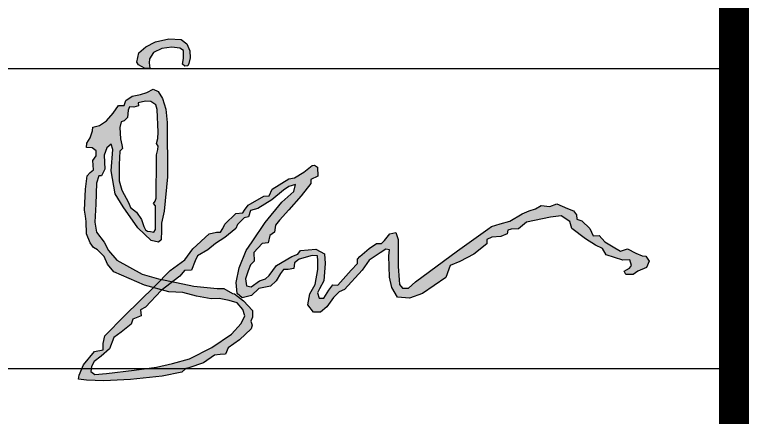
# Model space of a CAD drawing. Extents: x -809667 to 586099, y 3084146 to 3634412.
# Drawn here: x 381490.26 to 381499.94, y 3086063.29 to 3086068.65 of the extents above; entities that cross this region are included whole.
import ezdxf

# ---------------------------------------------------------------- set-up
doc = ezdxf.new("R2010")
doc.units = 0
doc.header["$LTSCALE"] = 0.5
doc.layers.get('0').update_dxf_attribs({"linetype": 'CONTINUOUS'})
doc.layers.add('PUB_TITLE', color=4, linetype='CONTINUOUS')

# ---------------------------------------------------------------- blocks, each defined once
blk = doc.blocks.new('马欣凡')
h = blk.add_hatch(color=256)
h.paths.add_polyline_path([(1.61513, 0.00322), (1.61673, 0.00401), (1.6187, 0.00427), (1.62027, 0.0041), (1.62098, 0.00365), (1.62098, 0.00309), (1.62095, 0.00208), (1.62079, 0.00093), (1.62125, 0.00057), (1.62184, 0.00064), (1.62203, 0.0011), (1.62225, 0.00221), (1.62218, 0.00354), (1.62165, 0.00494), (1.62052, 0.00574), (1.61813, 0.00587), (1.61547, 0.00534), (1.6136, 0.00434), (1.61227, 0.00314), (1.61188, 0.00135), (1.61219, 0.0008), (1.61274, 0.00048), (1.61346, 0.00012), (1.61438, 0.00018), (1.61428, 0.00119), (1.61431, 0.00201)])
h.paths.add_polyline_path([(1.61778, -0.01045), (1.61754, -0.00782), (1.6169, -0.00575), (1.61602, -0.0044), (1.61507, -0.00392), (1.61379, -0.00456), (1.6126, -0.00496), (1.61093, -0.00527), (1.60973, -0.00615), (1.60941, -0.00711), (1.6083, -0.00711), (1.60726, -0.00862), (1.60591, -0.01013), (1.60455, -0.01101), (1.60328, -0.01133), (1.6032, -0.01204), (1.60272, -0.0134), (1.6021, -0.01448), (1.60203, -0.0153), (1.60316, -0.01538), (1.60391, -0.01597), (1.60391, -0.01691), (1.60328, -0.01785), (1.6034, -0.01965), (1.60277, -0.0202), (1.60214, -0.02083), (1.60183, -0.02341), (1.60163, -0.02751), (1.60187, -0.02868), (1.60199, -0.02974), (1.60203, -0.03213), (1.60273, -0.03389), (1.6034, -0.03483), (1.60418, -0.03527), (1.60551, -0.03656), (1.6061, -0.03809), (1.60736, -0.03954), (1.61337, -0.04217), (1.61508, -0.04264), (1.6154, -0.04233), (1.61664, -0.04106), (1.6161, -0.04095), (1.61292, -0.04), (1.60798, -0.03729), (1.6063, -0.03538), (1.60551, -0.03379), (1.60399, -0.03179), (1.60367, -0.02988), (1.60383, -0.02638), (1.60399, -0.02224), (1.60447, -0.0208), (1.60495, -0.0208), (1.60559, -0.01953), (1.60551, -0.01682), (1.60599, -0.01539), (1.60686, -0.01467), (1.60718, -0.01571), (1.60686, -0.01985), (1.60766, -0.02431), (1.60917, -0.02686), (1.61204, -0.031), (1.61467, -0.03347), (1.6161, -0.03379), (1.61658, -0.03331), (1.61666, -0.03148), (1.61666, -0.03004), (1.61722, -0.02773), (1.61786, -0.02104)])
h.paths.add_polyline_path([(1.60853, -0.01137), (1.60877, -0.01029), (1.60941, -0.01008), (1.61001, -0.00944), (1.61018, -0.00803), (1.61042, -0.00735), (1.6113, -0.00743), (1.61219, -0.00715), (1.61215, -0.00658), (1.61352, -0.00626), (1.6146, -0.0063), (1.61557, -0.00695), (1.61581, -0.00791), (1.61601, -0.0123), (1.61593, -0.01355), (1.61569, -0.01451), (1.61601, -0.01507), (1.61593, -0.01572), (1.61569, -0.01672), (1.61569, -0.01894), (1.61565, -0.02361), (1.61565, -0.02517), (1.61545, -0.02578), (1.61513, -0.02622), (1.61553, -0.0267), (1.61549, -0.02892), (1.61549, -0.03129), (1.61517, -0.03181), (1.61452, -0.03169), (1.61396, -0.03161), (1.61356, -0.03137), (1.6132, -0.03069), (1.61279, -0.02936), (1.61179, -0.02795), (1.61062, -0.02703), (1.61022, -0.02606), (1.60893, -0.02365), (1.60844, -0.02179), (1.6084, -0.01862), (1.60857, -0.01604), (1.60905, -0.01548), (1.60893, -0.01475), (1.60869, -0.01363)], flags=16)
h.paths.add_polyline_path([(1.62115, -0.03932), (1.62251, -0.03924), (1.62322, -0.0374), (1.6237, -0.03645), (1.62569, -0.03525), (1.62721, -0.03406), (1.62904, -0.03286), (1.63119, -0.03111), (1.63151, -0.03032), (1.63278, -0.02904), (1.63366, -0.0288), (1.63406, -0.02761), (1.63549, -0.02721), (1.6382, -0.02554), (1.64051, -0.02363), (1.64155, -0.02291), (1.64282, -0.02251), (1.64251, -0.02386), (1.64019, -0.02594), (1.63693, -0.02992), (1.63438, -0.03374), (1.63318, -0.03541), (1.63183, -0.03876), (1.63127, -0.04163), (1.63143, -0.04378), (1.63239, -0.04465), (1.63422, -0.04417), (1.63565, -0.04282), (1.63796, -0.04234), (1.63908, -0.04131), (1.63988, -0.03987), (1.64051, -0.03908), (1.64139, -0.03908), (1.64251, -0.03892), (1.64266, -0.0378), (1.64354, -0.03709), (1.64609, -0.03637), (1.64713, -0.03645), (1.64721, -0.0374), (1.64721, -0.03908), (1.64665, -0.04202), (1.64561, -0.04386), (1.64521, -0.04601), (1.64633, -0.04744), (1.64768, -0.04744), (1.64896, -0.0464), (1.65023, -0.04457), (1.65135, -0.04346), (1.65239, -0.04298), (1.65582, -0.03922), (1.65718, -0.03731), (1.65933, -0.03588), (1.66044, -0.03516), (1.66116, -0.03524), (1.66108, -0.03644), (1.66116, -0.04058), (1.66164, -0.04265), (1.66275, -0.04448), (1.66506, -0.04472), (1.66761, -0.04376), (1.67216, -0.04066), (1.67279, -0.03907), (1.67303, -0.03835), (1.67494, -0.03755), (1.67766, -0.03611), (1.68021, -0.03412), (1.68021, -0.03325), (1.68117, -0.03277), (1.68292, -0.03269), (1.68412, -0.03213), (1.68427, -0.03141), (1.68491, -0.03125), (1.68635, -0.03117), (1.68794, -0.0299), (1.69264, -0.02887), (1.69471, -0.02863), (1.69639, -0.02974), (1.69678, -0.0311), (1.69941, -0.03309), (1.70141, -0.03436), (1.70276, -0.035), (1.70348, -0.03627), (1.70674, -0.03731), (1.7081, -0.03723), (1.70842, -0.03834), (1.70802, -0.03882), (1.70698, -0.03946), (1.7073, -0.04009), (1.70874, -0.04009), (1.70969, -0.03946), (1.71137, -0.03874), (1.71184, -0.03747), (1.71121, -0.03651), (1.71049, -0.03643), (1.70929, -0.03595), (1.70762, -0.03508), (1.70627, -0.03556), (1.70483, -0.03468), (1.70324, -0.03372), (1.70212, -0.03245), (1.70093, -0.03253), (1.70029, -0.0311), (1.6987, -0.02958), (1.69774, -0.02926), (1.69766, -0.02847), (1.6971, -0.02767), (1.69591, -0.02719), (1.69384, -0.02632), (1.69248, -0.02679), (1.69081, -0.02664), (1.68969, -0.02727), (1.68842, -0.02767), (1.68706, -0.02823), (1.68467, -0.02966), (1.68276, -0.03022), (1.68109, -0.0307), (1.68037, -0.03125), (1.67447, -0.03548), (1.66624, -0.04154), (1.66489, -0.04273), (1.66369, -0.04273), (1.66313, -0.04202), (1.66305, -0.04114), (1.66289, -0.03851), (1.66289, -0.03326), (1.66242, -0.0319), (1.66122, -0.03214), (1.66018, -0.03342), (1.65963, -0.03405), (1.65867, -0.03405), (1.65724, -0.03501), (1.6554, -0.0366), (1.65493, -0.03708), (1.65493, -0.03796), (1.65373, -0.03923), (1.6511, -0.04218), (1.65015, -0.0421), (1.64935, -0.04313), (1.64839, -0.04473), (1.64744, -0.04473), (1.64712, -0.04369), (1.64752, -0.04289), (1.64839, -0.0413), (1.64863, -0.03796), (1.64847, -0.03604), (1.6468, -0.03517), (1.64384, -0.03541), (1.64328, -0.03612), (1.64209, -0.0366), (1.63914, -0.03835), (1.63771, -0.04026), (1.63699, -0.0409), (1.63579, -0.0413), (1.6342, -0.04249), (1.63324, -0.04226), (1.63308, -0.0409), (1.63356, -0.03939), (1.63404, -0.03819), (1.63476, -0.03748), (1.63468, -0.0358), (1.63635, -0.03405), (1.63747, -0.03389), (1.63779, -0.03246), (1.63874, -0.03182), (1.6389, -0.03047), (1.6397, -0.02951), (1.64153, -0.02744), (1.64392, -0.02473), (1.64583, -0.02234), (1.64583, -0.02155), (1.64719, -0.02091), (1.64711, -0.01916), (1.64655, -0.01876), (1.64607, -0.01884), (1.64448, -0.02011), (1.64265, -0.02123), (1.64153, -0.02139), (1.63826, -0.02346), (1.63771, -0.02473), (1.63667, -0.02481), (1.63356, -0.02657), (1.63285, -0.02752), (1.63253, -0.02808), (1.63117, -0.02816), (1.62902, -0.03023), (1.62862, -0.03111), (1.62822, -0.03182), (1.62743, -0.03182), (1.62599, -0.03214), (1.62281, -0.03509), (1.62121, -0.03724), (1.61834, -0.03931), (1.61664, -0.04106), (1.61889, -0.04148), (1.62028, -0.04043)])
h.paths.add_polyline_path([(1.61889, -0.04148), (1.61664, -0.04106), (1.6154, -0.04233), (1.61508, -0.04264), (1.61675, -0.0431)])
h.paths.add_polyline_path([(1.62297, -0.04233), (1.61962, -0.04162), (1.61889, -0.04148), (1.61675, -0.0431), (1.61811, -0.04347), (1.62085, -0.04362), (1.62348, -0.04433), (1.62634, -0.0448), (1.62794, -0.04476), (1.6299, -0.04515), (1.63147, -0.04562), (1.63257, -0.04691), (1.63296, -0.04817), (1.63225, -0.04965), (1.63033, -0.05173), (1.62648, -0.05432), (1.62213, -0.05656), (1.6188, -0.05746), (1.61571, -0.05816), (1.61136, -0.05875), (1.60591, -0.05938), (1.60364, -0.05957), (1.60289, -0.05898), (1.60301, -0.05804), (1.60356, -0.05706), (1.60488, -0.05604), (1.60655, -0.05461), (1.60735, -0.05238), (1.60878, -0.05134), (1.61077, -0.04975), (1.61109, -0.04879), (1.61268, -0.04816), (1.6126, -0.04696), (1.61356, -0.04648), (1.61659, -0.04322), (1.61675, -0.0431), (1.61508, -0.04264), (1.60942, -0.04815), (1.6056, -0.05205), (1.60528, -0.05356), (1.60528, -0.05476), (1.6036, -0.05508), (1.60145, -0.05771), (1.60058, -0.0597), (1.6005, -0.06049), (1.60201, -0.06073), (1.60544, -0.06081), (1.61062, -0.06057), (1.61683, -0.05994), (1.62066, -0.05914), (1.62145, -0.05842), (1.62201, -0.05826), (1.62488, -0.05731), (1.62703, -0.05579), (1.62814, -0.05571), (1.62918, -0.05564), (1.62966, -0.05436), (1.63189, -0.05285), (1.6342, -0.0507), (1.63436, -0.04998), (1.63412, -0.04918), (1.63444, -0.04839), (1.63444, -0.04711), (1.63269, -0.0452), (1.63093, -0.04385), (1.63053, -0.04377), (1.62886, -0.04281), (1.62751, -0.04281)])
for points in [[(1.61188, 0.00135), (1.61227, 0.00314), (1.6136, 0.00434), (1.61547, 0.00534), (1.61813, 0.00587), (1.62052, 0.00574), (1.62165, 0.00494), (1.62218, 0.00354), (1.62225, 0.00221), (1.62203, 0.0011), (1.62184, 0.00064), (1.62125, 0.00057), (1.62079, 0.00093), (1.62095, 0.00208), (1.62098, 0.00309), (1.62098, 0.00365), (1.62027, 0.0041), (1.6187, 0.00427), (1.61673, 0.00401), (1.61513, 0.00322), (1.61431, 0.00201), (1.61428, 0.00119), (1.61438, 0.00018), (1.61346, 0.00012), (1.61274, 0.00048), (1.61219, 0.0008)], [(1.60272, -0.0134), (1.6032, -0.01204), (1.60328, -0.01133), (1.60455, -0.01101), (1.60591, -0.01013), (1.60726, -0.00862), (1.6083, -0.00711), (1.60941, -0.00711), (1.60973, -0.00615), (1.61093, -0.00527), (1.6126, -0.00496), (1.61379, -0.00456), (1.61507, -0.00392), (1.61602, -0.0044), (1.6169, -0.00575), (1.61754, -0.00782), (1.61778, -0.01045), (1.61786, -0.02104), (1.61722, -0.02773), (1.61666, -0.03004), (1.61666, -0.03148), (1.61658, -0.03331), (1.6161, -0.03379), (1.61467, -0.03347), (1.61204, -0.031), (1.60917, -0.02686), (1.60766, -0.02431), (1.60686, -0.01985), (1.60718, -0.01571), (1.60686, -0.01467), (1.60599, -0.01539), (1.60551, -0.01682), (1.60559, -0.01953), (1.60495, -0.0208), (1.60447, -0.0208), (1.60399, -0.02224), (1.60383, -0.02638), (1.60367, -0.02988), (1.60399, -0.03179), (1.60551, -0.03379), (1.6063, -0.03538), (1.60798, -0.03729), (1.61292, -0.04), (1.6161, -0.04095), (1.61962, -0.04162), (1.62297, -0.04233), (1.62751, -0.04281), (1.62886, -0.04281), (1.63053, -0.04377), (1.63093, -0.04385), (1.63269, -0.0452), (1.63444, -0.04711), (1.63444, -0.04839), (1.63412, -0.04918), (1.63436, -0.04998), (1.6342, -0.0507), (1.63189, -0.05285), (1.62966, -0.05436), (1.62918, -0.05564), (1.62814, -0.05571), (1.62703, -0.05579), (1.62488, -0.05731), (1.62201, -0.05826), (1.62145, -0.05842), (1.62066, -0.05914), (1.61683, -0.05994), (1.61062, -0.06057), (1.60544, -0.06081), (1.60201, -0.06073), (1.6005, -0.06049), (1.60058, -0.0597), (1.60145, -0.05771), (1.6036, -0.05508), (1.60528, -0.05476), (1.60528, -0.05356), (1.6056, -0.05205), (1.60942, -0.04815), (1.6154, -0.04233), (1.61834, -0.03931), (1.62121, -0.03724), (1.62281, -0.03509), (1.62599, -0.03214), (1.62743, -0.03182), (1.62822, -0.03182), (1.62862, -0.03111), (1.62902, -0.03023), (1.63117, -0.02816), (1.63253, -0.02808), (1.63285, -0.02752), (1.63356, -0.02657), (1.63667, -0.02481), (1.63771, -0.02473), (1.63826, -0.02346), (1.64153, -0.02139), (1.64265, -0.02123), (1.64448, -0.02011), (1.64607, -0.01884), (1.64655, -0.01876), (1.64711, -0.01916), (1.64719, -0.02091), (1.64583, -0.02155), (1.64583, -0.02234), (1.64392, -0.02473), (1.64153, -0.02744), (1.6397, -0.02951), (1.6389, -0.03047), (1.63874, -0.03182), (1.63779, -0.03246), (1.63747, -0.03389), (1.63635, -0.03405), (1.63468, -0.0358), (1.63476, -0.03748), (1.63404, -0.03819), (1.63356, -0.03939), (1.63308, -0.0409), (1.63324, -0.04226), (1.6342, -0.04249), (1.63579, -0.0413), (1.63699, -0.0409), (1.63771, -0.04026), (1.63914, -0.03835), (1.64209, -0.0366), (1.64328, -0.03612), (1.64384, -0.03541), (1.6468, -0.03517), (1.64847, -0.03604), (1.64863, -0.03796), (1.64839, -0.0413), (1.64752, -0.04289), (1.64712, -0.04369), (1.64744, -0.04473), (1.64839, -0.04473), (1.64935, -0.04313), (1.65015, -0.0421), (1.6511, -0.04218), (1.65373, -0.03923), (1.65493, -0.03796), (1.65493, -0.03708), (1.6554, -0.0366), (1.65724, -0.03501), (1.65867, -0.03405), (1.65963, -0.03405), (1.66018, -0.03342), (1.66122, -0.03214), (1.66242, -0.0319), (1.66289, -0.03326), (1.66289, -0.03851), (1.66305, -0.04114), (1.66313, -0.04202), (1.66369, -0.04273), (1.66489, -0.04273), (1.66624, -0.04154), (1.67447, -0.03548), (1.68037, -0.03125), (1.68109, -0.0307), (1.68276, -0.03022), (1.68467, -0.02966), (1.68706, -0.02823), (1.68842, -0.02767), (1.68969, -0.02727), (1.69081, -0.02664), (1.69248, -0.02679), (1.69384, -0.02632), (1.69591, -0.02719), (1.6971, -0.02767), (1.69766, -0.02847), (1.69774, -0.02926), (1.6987, -0.02958), (1.70029, -0.0311), (1.70093, -0.03253), (1.70212, -0.03245), (1.70324, -0.03372), (1.70483, -0.03468), (1.70627, -0.03556), (1.70762, -0.03508), (1.70929, -0.03595), (1.71049, -0.03643), (1.71121, -0.03651), (1.71184, -0.03747), (1.71137, -0.03874), (1.70969, -0.03946), (1.70874, -0.04009), (1.7073, -0.04009), (1.70698, -0.03946), (1.70802, -0.03882), (1.70842, -0.03834), (1.7081, -0.03723), (1.70674, -0.03731), (1.70348, -0.03627), (1.70276, -0.035), (1.70141, -0.03436), (1.69941, -0.03309), (1.69678, -0.0311), (1.69639, -0.02974), (1.69471, -0.02863), (1.69264, -0.02887), (1.68794, -0.0299), (1.68635, -0.03117), (1.68491, -0.03125), (1.68427, -0.03141), (1.68412, -0.03213), (1.68292, -0.03269), (1.68117, -0.03277), (1.68021, -0.03325), (1.68021, -0.03412), (1.67766, -0.03611), (1.67494, -0.03755), (1.67303, -0.03835), (1.67279, -0.03907), (1.67216, -0.04066), (1.66761, -0.04376), (1.66506, -0.04472), (1.66275, -0.04448), (1.66164, -0.04265), (1.66116, -0.04058), (1.66108, -0.03644), (1.66116, -0.03524), (1.66044, -0.03516), (1.65933, -0.03588), (1.65718, -0.03731), (1.65582, -0.03922), (1.65239, -0.04298), (1.65135, -0.04346), (1.65023, -0.04457), (1.64896, -0.0464), (1.64768, -0.04744), (1.64633, -0.04744), (1.64521, -0.04601), (1.64561, -0.04386), (1.64665, -0.04202), (1.64721, -0.03908), (1.64721, -0.0374), (1.64713, -0.03645), (1.64609, -0.03637), (1.64354, -0.03709), (1.64266, -0.0378), (1.64251, -0.03892), (1.64139, -0.03908), (1.64051, -0.03908), (1.63988, -0.03987), (1.63908, -0.04131), (1.63796, -0.04234), (1.63565, -0.04282), (1.63422, -0.04417), (1.63239, -0.04465), (1.63143, -0.04378), (1.63127, -0.04163), (1.63183, -0.03876), (1.63318, -0.03541), (1.63438, -0.03374), (1.63693, -0.02992), (1.64019, -0.02594), (1.64251, -0.02386), (1.64282, -0.02251), (1.64155, -0.02291), (1.64051, -0.02363), (1.6382, -0.02554), (1.63549, -0.02721), (1.63406, -0.02761), (1.63366, -0.0288), (1.63278, -0.02904), (1.63151, -0.03032), (1.63119, -0.03111), (1.62904, -0.03286), (1.62721, -0.03406), (1.62569, -0.03525), (1.6237, -0.03645), (1.62322, -0.0374), (1.62251, -0.03924), (1.62115, -0.03932), (1.62028, -0.04043), (1.61659, -0.04322), (1.61356, -0.04648), (1.6126, -0.04696), (1.61268, -0.04816), (1.61109, -0.04879), (1.61077, -0.04975), (1.60878, -0.05134), (1.60735, -0.05238), (1.60655, -0.05461), (1.60488, -0.05604), (1.60356, -0.05706), (1.60301, -0.05804), (1.60289, -0.05898), (1.60364, -0.05957), (1.60591, -0.05938), (1.61136, -0.05875), (1.61571, -0.05816), (1.6188, -0.05746), (1.62213, -0.05656), (1.62648, -0.05432), (1.63033, -0.05173), (1.63225, -0.04965), (1.63296, -0.04817), (1.63257, -0.04691), (1.63147, -0.04562), (1.6299, -0.04515), (1.62794, -0.04476), (1.62634, -0.0448), (1.62348, -0.04433), (1.62085, -0.04362), (1.61811, -0.04347), (1.61337, -0.04217), (1.60736, -0.03954), (1.6061, -0.03809), (1.60551, -0.03656), (1.60418, -0.03527), (1.6034, -0.03483), (1.60273, -0.03389), (1.60203, -0.03213), (1.60199, -0.02974), (1.60187, -0.02868), (1.60163, -0.02751), (1.60183, -0.02341), (1.60214, -0.02083), (1.60277, -0.0202), (1.6034, -0.01965), (1.60328, -0.01785), (1.60391, -0.01691), (1.60391, -0.01597), (1.60316, -0.01538), (1.60203, -0.0153), (1.6021, -0.01448)], [(1.61062, -0.02703), (1.61179, -0.02795), (1.61279, -0.02936), (1.6132, -0.03069), (1.61356, -0.03137), (1.61396, -0.03161), (1.61452, -0.03169), (1.61517, -0.03181), (1.61549, -0.03129), (1.61549, -0.02892), (1.61553, -0.0267), (1.61513, -0.02622), (1.61545, -0.02578), (1.61565, -0.02517), (1.61565, -0.02361), (1.61569, -0.01894), (1.61569, -0.01672), (1.61593, -0.01572), (1.61601, -0.01507), (1.61569, -0.01451), (1.61593, -0.01355), (1.61601, -0.0123), (1.61581, -0.00791), (1.61557, -0.00695), (1.6146, -0.0063), (1.61352, -0.00626), (1.61215, -0.00658), (1.61219, -0.00715), (1.6113, -0.00743), (1.61042, -0.00735), (1.61018, -0.00803), (1.61001, -0.00944), (1.60941, -0.01008), (1.60877, -0.01029), (1.60853, -0.01137), (1.60869, -0.01363), (1.60893, -0.01475), (1.60905, -0.01548), (1.60857, -0.01604), (1.6084, -0.01862), (1.60844, -0.02179), (1.60893, -0.02365), (1.61022, -0.02606)]]:
    blk.add_lwpolyline(points, close=True)
blk = doc.blocks.new('TQ11')
at = {"layer": 'PUB_TITLE'}
for p, q in [((1252309.9, -1151134.7), (1260886.2, -1151134.7)), ((1252309.9, -1152278.3), (1260886.2, -1152278.3))]:
    blk.add_line(p, q, dxfattribs=at)
blk.add_lwpolyline([(1252309.9, -1166000.3), (1260886.2, -1166000.3), (1260886.2, -1083953.7), (1252309.9, -1083953.7)], close=True, dxfattribs=at)
blk.add_lwpolyline([(1252309.9, -1148847.7), (1252309.9, -1166000.3), (1260886.2, -1166000.3), (1260886.2, -1148847.7)], dxfattribs=at)
at = {"xscale": 19537.89453030567, "yscale": 19537.89453030567, "zscale": 19537.89453030567}
blk.add_blockref('马欣凡', (1227102.3, -1151136.8), dxfattribs=at)

msp = doc.modelspace()

# ---------------------------------------------------------------- linework, layer by layer
at = {"layer": 'PUB_TITLE', "linetype": 'Continuous', "const_width": 0.5}
msp.add_lwpolyline([(381096.8769, 3086015.257), (381499.8769, 3086015.257), (381499.8769, 3086302.257), (381096.8769, 3086302.257)], close=True, dxfattribs=at)

# ---------------------------------------------------------------- block references
at = {"xscale": 0.003488000000000001, "yscale": 0.003488000000000001, "zscale": 0.003488000000000001}
msp.add_blockref('TQ11', (377101.9057, 3090083.0875), dxfattribs=at)

doc.saveas('drawing.dxf')
